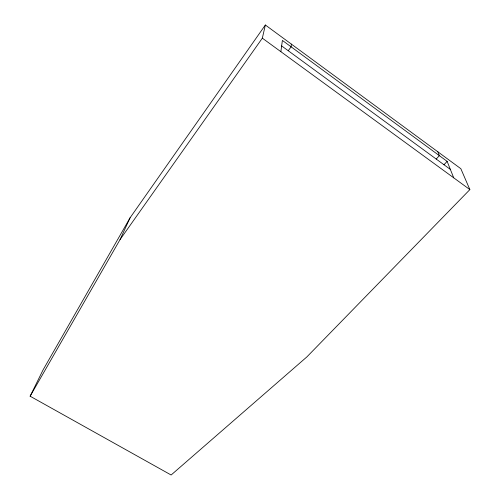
<?xml version="1.0" encoding="UTF-8"?>
<svg xmlns="http://www.w3.org/2000/svg" width="500" height="500" viewBox="0 0 500 500"><rect width="100%" height="100%" fill="white"/><g stroke="black" fill="none" stroke-linecap="round" stroke-linejoin="round"><path stroke-width="0.75" d="M291.356 44.106L291.106 46.825L288.369 50.556M280.863 51.688L282.387 40.425L447.131 161.363L453.731 177.838M30.131 396.206L120.037 239.613L262.337 38.163L265.363 25L460.838 168.7L469.869 189.606L306.863 356.919L171.131 475L30.131 396.206L42.987 370.056L130.094 217.775L265.363 25M120.037 239.613L130.094 217.775M436.206 159.062L439.35 155.65L437.881 151.825M443.95 164.775L447.131 161.363M262.337 38.163L469.869 189.606M281.644 45.912L450.35 169.406"/></g></svg>
